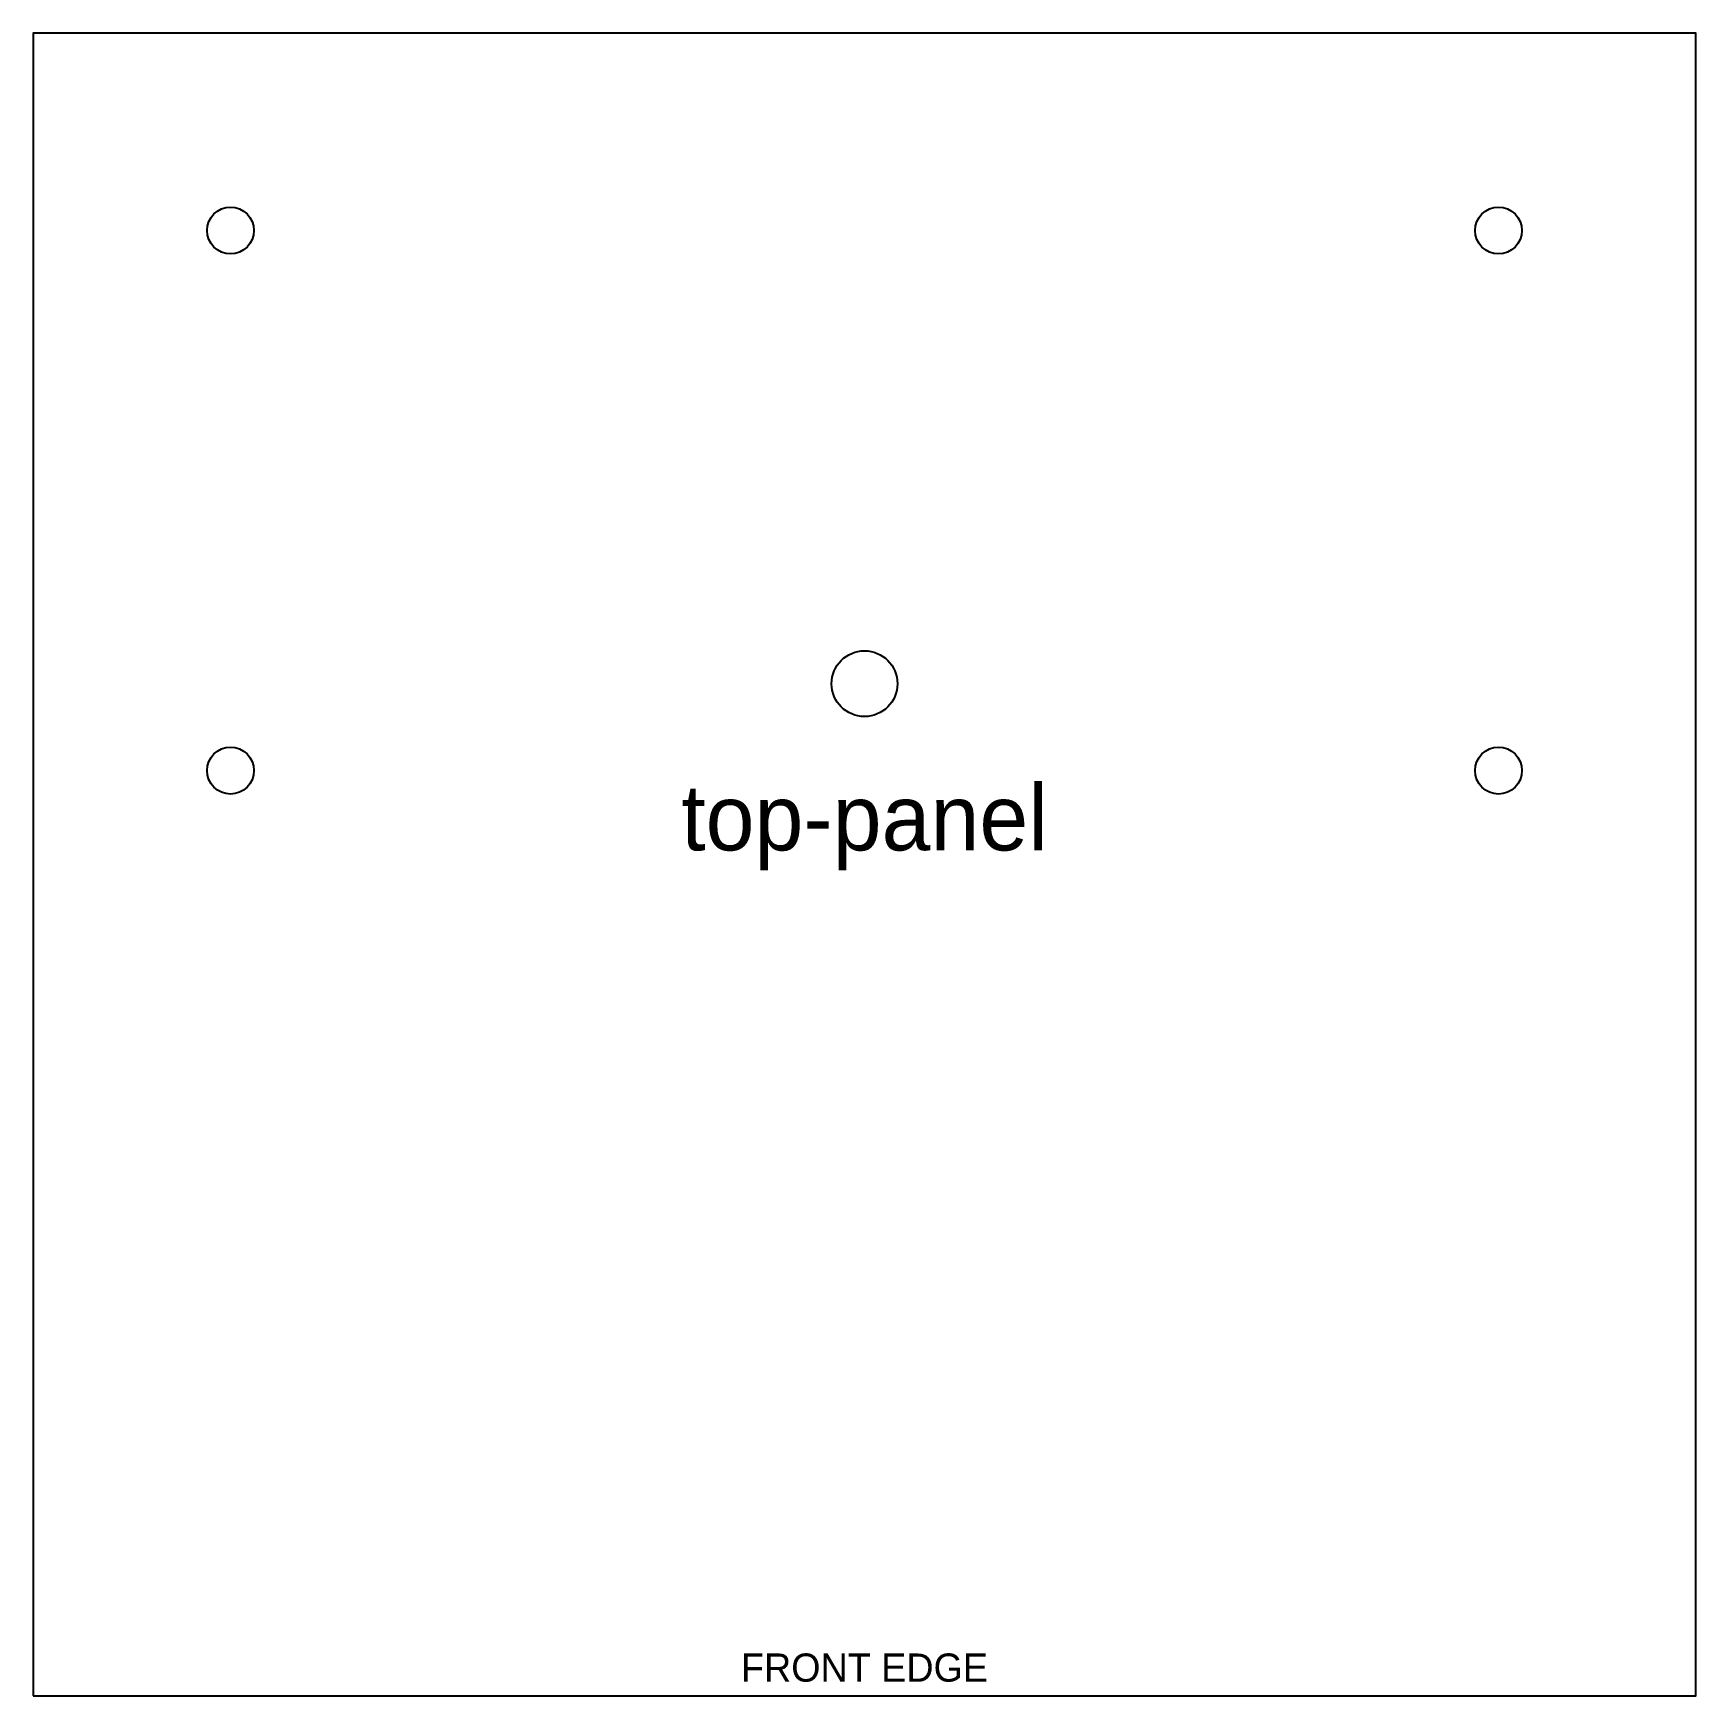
# Model space of a CAD drawing. Header units: millimetres. Extents: x 0 to 354, y 0 to 354.
import ezdxf
from ezdxf.enums import TextEntityAlignment as Align

# ---------------------------------------------------------------- set-up
doc = ezdxf.new("R2010")
doc.units = ezdxf.units.MM
for name, color, linetype in [('CUT_INSIDE', 1, 'Continuous'), ('CUT_OUTSIDE', 7, 'Continuous'), ('DRILL_D10_DEPTH10', 6, 'Continuous'), ('NOTES', 8, 'Continuous')]:
    doc.layers.add(name, color=color, linetype=linetype)

msp = doc.modelspace()

# ---------------------------------------------------------------- linework, layer by layer
at = {"layer": 'CUT_INSIDE'}
msp.add_circle((177, 215.5), 7, dxfattribs=at)
at = {"layer": 'CUT_OUTSIDE'}
msp.add_lwpolyline([(0, 0), (354, 0), (354, 354), (0, 354)], close=True, dxfattribs=at)
at = {"layer": 'DRILL_D10_DEPTH10'}
for centre in [(42, 312), (312, 312), (42, 197), (312, 197)]:
    msp.add_circle(centre, 5, dxfattribs=at)

# ---------------------------------------------------------------- texts
at = {"layer": 'NOTES'}
for s, height, p in [('top-panel', 14, (177, 187)), ('FRONT EDGE', 6, (177, 6))]:
    msp.add_text(s, height=height, dxfattribs=at).set_placement(p, align=Align.MIDDLE_CENTER)

doc.saveas('drawing.dxf')
